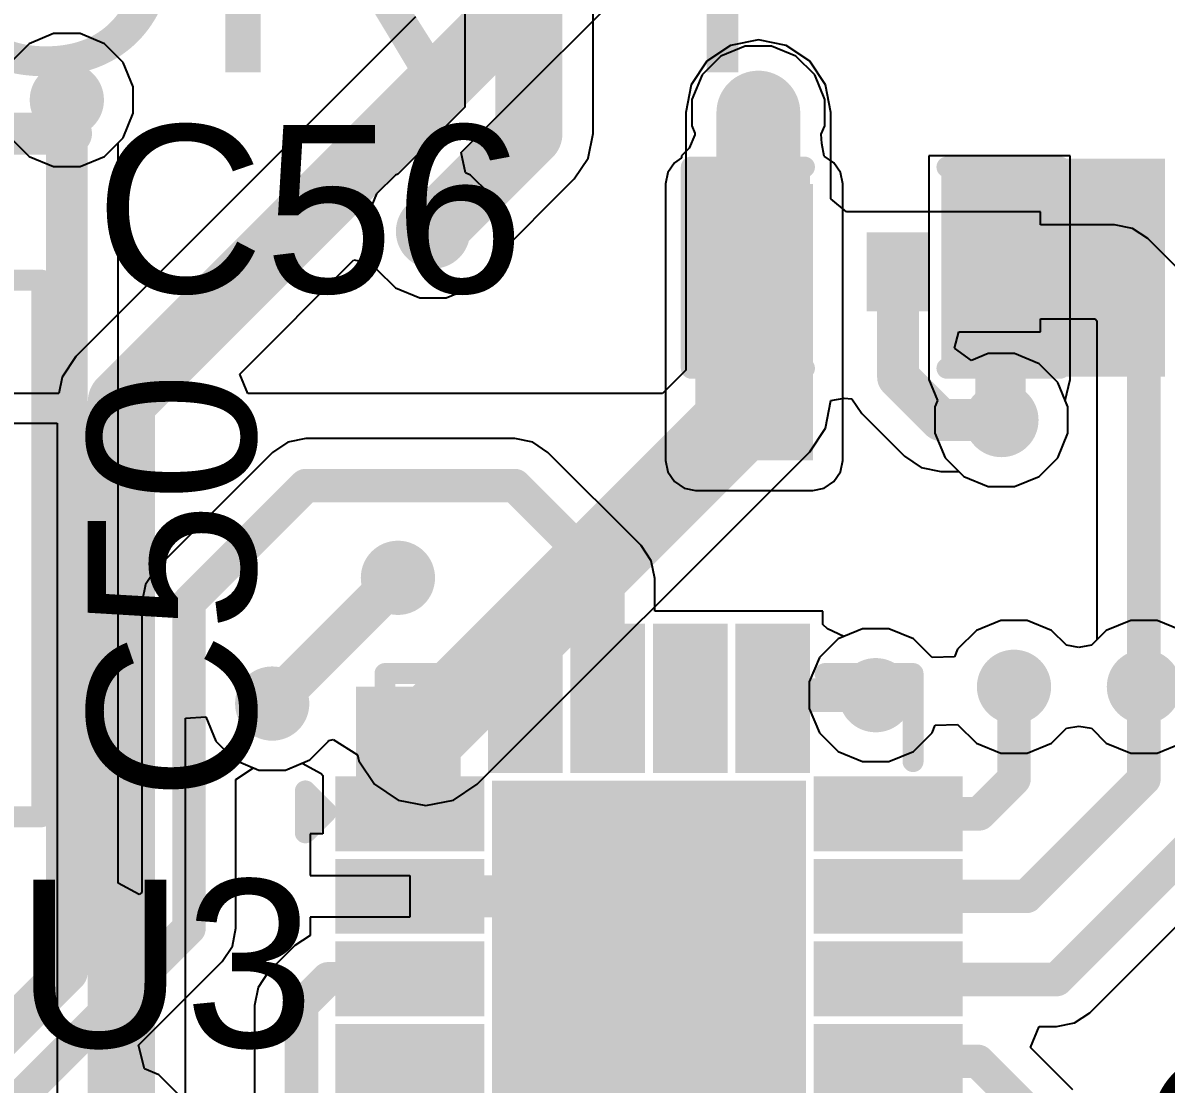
# Model space of a CAD drawing. Header units: millimetres. Extents: x -5.5 to 48.8, y -1.4 to 42.1.
# Drawn here: x 24.85 to 31.78, y 29.14 to 35.57 of the extents above; entities that cross this region are included whole.
import ezdxf

# ---------------------------------------------------------------- set-up
doc = ezdxf.new("R2010")
doc.units = ezdxf.units.MM
for name, color, linetype in [('BottomLayer', 5, 'Continuous'), ('BottomPaste', 16, 'Continuous'), ('BottomSolder', 6, 'Continuous'), ('TopLayer', 1, 'Continuous'), ('TopOverlay', 2, 'Continuous'), ('TopPaste', 8, 'Continuous'), ('TopSolder', 216, 'Continuous'), ('ViaHoleLayer', 16, 'Continuous')]:
    doc.layers.add(name, color=color, linetype=linetype)
doc.styles.add('Arial', font='arial.ttf', dxfattribs={"height": 0.2})

# ---------------------------------------------------------------- blocks, each defined once
blk = doc.blocks.new('16_QFN__3_3___22')
at = {"layer": 'TopLayer'}
for points in [[(-0.8750007900000001, 1.80000275), (-0.6250012899999999, 1.80000275), (-0.6250012899999999, 1.10000161), (-0.8750007900000001, 1.10000161)], [(-0.37500179, 1.80000275), (-0.12500229, 1.80000275), (-0.12500229, 1.10000161), (-0.37500179, 1.10000161)], [(0.12499975, 1.80000275), (0.37499925, 1.80000275), (0.37499925, 1.10000161), (0.12499975, 1.10000161)], [(0.6249987499999999, 1.80000275), (0.87499825, 1.80000275), (0.87499825, 1.10000161), (0.6249987499999999, 1.10000161)], [(-1.09999653, 0.8750007900000001), (-1.09999653, 0.6250012899999998), (-1.79999767, 0.62500129), (-1.79999767, 0.8750007900000001)], [(-0.84999957, 0.84999957), (0.84999957, 0.84999957), (0.84999957, -0.84999957), (-0.84999957, -0.84999957)], [(1.80000275, 0.8750007900000001), (1.80000275, 0.6250012899999998), (1.10000161, 0.62500129), (1.10000161, 0.8750007900000001)], [(-1.09999653, 0.3750017899999999), (-1.09999653, 0.1250022899999999), (-1.79999767, 0.12500229), (-1.79999767, 0.3750017900000001)], [(1.80000275, 0.3750017899999999), (1.80000275, 0.1250022899999999), (1.10000161, 0.12500229), (1.10000161, 0.3750017900000001)], [(-1.09999653, -0.12499975), (-1.09999653, -0.3749992500000001), (-1.79999767, -0.3749992499999999), (-1.79999767, -0.1249997499999999)], [(1.80000275, -0.12499975), (1.80000275, -0.3749992500000001), (1.10000161, -0.3749992499999999), (1.10000161, -0.1249997499999999)], [(-1.09999653, -0.62499875), (-1.09999653, -0.87499825), (-1.79999767, -0.87499825), (-1.79999767, -0.6249987499999998)], [(1.80000275, -0.62499875), (1.80000275, -0.87499825), (1.10000161, -0.87499825), (1.10000161, -0.6249987499999998)], [(-0.8750007900000001, -1.09999653), (-0.6250012899999999, -1.09999653), (-0.6250012899999999, -1.79999767), (-0.8750007900000001, -1.79999767)], [(-0.37500179, -1.09999653), (-0.12500229, -1.09999653), (-0.12500229, -1.79999767), (-0.37500179, -1.79999767)], [(0.12499975, -1.09999653), (0.37499925, -1.09999653), (0.37499925, -1.79999767), (0.12499975, -1.79999767)], [(0.6249987499999999, -1.09999653), (0.87499825, -1.09999653), (0.87499825, -1.79999767), (0.6249987499999999, -1.79999767)]]:
    blk.add_hatch(color=1, dxfattribs=at).paths.add_polyline_path(points)
at = {"layer": 'TopPaste'}
for points in [[(-0.8750007900000001, 1.80000275), (-0.6250012899999999, 1.80000275), (-0.6250012899999999, 1.10000161), (-0.8750007900000001, 1.10000161)], [(-0.37500179, 1.80000275), (-0.12500229, 1.80000275), (-0.12500229, 1.10000161), (-0.37500179, 1.10000161)], [(0.12499975, 1.80000275), (0.37499925, 1.80000275), (0.37499925, 1.10000161), (0.12499975, 1.10000161)], [(0.6249987499999999, 1.80000275), (0.87499825, 1.80000275), (0.87499825, 1.10000161), (0.6249987499999999, 1.10000161)], [(-1.09999653, 0.8750007900000001), (-1.09999653, 0.6250012899999998), (-1.79999767, 0.62500129), (-1.79999767, 0.8750007900000001)], [(-0.84999957, 0.84999957), (0.84999957, 0.84999957), (0.84999957, -0.84999957), (-0.84999957, -0.84999957)], [(1.80000275, 0.8750007900000001), (1.80000275, 0.6250012899999998), (1.10000161, 0.62500129), (1.10000161, 0.8750007900000001)], [(-1.09999653, 0.3750017899999999), (-1.09999653, 0.1250022899999999), (-1.79999767, 0.12500229), (-1.79999767, 0.3750017900000001)], [(1.80000275, 0.3750017899999999), (1.80000275, 0.1250022899999999), (1.10000161, 0.12500229), (1.10000161, 0.3750017900000001)], [(-1.09999653, -0.12499975), (-1.09999653, -0.3749992500000001), (-1.79999767, -0.3749992499999999), (-1.79999767, -0.1249997499999999)], [(1.80000275, -0.12499975), (1.80000275, -0.3749992500000001), (1.10000161, -0.3749992499999999), (1.10000161, -0.1249997499999999)], [(-1.09999653, -0.62499875), (-1.09999653, -0.87499825), (-1.79999767, -0.87499825), (-1.79999767, -0.6249987499999998)], [(1.80000275, -0.62499875), (1.80000275, -0.87499825), (1.10000161, -0.87499825), (1.10000161, -0.6249987499999998)], [(-0.8750007900000001, -1.09999653), (-0.6250012899999999, -1.09999653), (-0.6250012899999999, -1.79999767), (-0.8750007900000001, -1.79999767)], [(-0.37500179, -1.09999653), (-0.12500229, -1.09999653), (-0.12500229, -1.79999767), (-0.37500179, -1.79999767)], [(0.12499975, -1.09999653), (0.37499925, -1.09999653), (0.37499925, -1.79999767), (0.12499975, -1.79999767)], [(0.6249987499999999, -1.09999653), (0.87499825, -1.09999653), (0.87499825, -1.79999767), (0.6249987499999999, -1.79999767)]]:
    blk.add_hatch(color=8, dxfattribs=at).paths.add_polyline_path(points)
at = {"layer": 'TopSolder'}
for points in [[(-0.9766007899999999, 1.90160275), (-0.5234012899999999, 1.90160275), (-0.5234012899999999, 0.9984016099999999), (-0.9766007899999999, 0.9984016099999999)], [(-0.4766017899999999, 1.90160275), (-0.02340229, 1.90160275), (-0.02340229, 0.9984016099999999), (-0.4766017899999999, 0.9984016099999999)], [(0.02339975, 1.90160275), (0.47659925, 1.90160275), (0.47659925, 0.9984016099999999), (0.02339975, 0.9984016099999999)], [(0.5233987499999999, 1.90160275), (0.9765982499999999, 1.90160275), (0.9765982499999999, 0.9984016099999999), (0.5233987499999999, 0.9984016099999999)], [(-0.99839653, 0.9766007899999999), (-0.99839653, 0.5234012899999999), (-1.90159767, 0.52340129), (-1.90159767, 0.9766007899999999)], [(1.90160275, 0.9766007899999999), (1.90160275, 0.5234012899999999), (0.9984016099999999, 0.52340129), (0.9984016099999999, 0.9766007899999999)], [(-0.95159957, 0.95159957), (0.95159957, 0.95159957), (0.95159957, -0.95159957), (-0.95159957, -0.95159957)], [(-0.99839653, 0.4766017899999999), (-0.99839653, 0.0234022899999999), (-1.90159767, 0.0234022900000001), (-1.90159767, 0.47660179)], [(1.90160275, 0.4766017899999999), (1.90160275, 0.0234022899999999), (0.9984016099999999, 0.0234022900000001), (0.9984016099999999, 0.47660179)], [(-0.99839653, -0.0233997500000001), (-0.99839653, -0.47659925), (-1.90159767, -0.4765992499999999), (-1.90159767, -0.0233997499999999)], [(1.90160275, -0.0233997500000001), (1.90160275, -0.47659925), (0.9984016099999999, -0.4765992499999999), (0.9984016099999999, -0.0233997499999999)], [(-0.99839653, -0.52339875), (-0.99839653, -0.9765982499999999), (-1.90159767, -0.9765982499999999), (-1.90159767, -0.5233987499999999)], [(1.90160275, -0.52339875), (1.90160275, -0.9765982499999999), (0.9984016099999999, -0.9765982499999999), (0.9984016099999999, -0.5233987499999999)], [(-0.9766007899999999, -0.99839653), (-0.5234012899999999, -0.99839653), (-0.5234012899999999, -1.90159767), (-0.9766007899999999, -1.90159767)], [(-0.4766017899999999, -0.99839653), (-0.02340229, -0.99839653), (-0.02340229, -1.90159767), (-0.4766017899999999, -1.90159767)], [(0.02339975, -0.99839653), (0.47659925, -0.99839653), (0.47659925, -1.90159767), (0.02339975, -1.90159767)], [(0.5233987499999999, -0.99839653), (0.9765982499999999, -0.99839653), (0.9765982499999999, -1.90159767), (0.5233987499999999, -1.90159767)]]:
    blk.add_hatch(color=216, dxfattribs=at).paths.add_polyline_path(points)
at = {"layer": 'TopOverlay', "const_width": 0.127}
for points in [[(-1.6002, 1.0668), (-1.6002, 1.6002)], [(-1.6002, 1.6002), (-1.0668, 1.6002)], [(1.06679746, 1.6002), (1.60019746, 1.6002)], [(1.60019746, 1.0668), (1.60019746, 1.6002)], [(-2.0828, 0.889), (-1.9558, 0.7619999999999999)], [(-2.0828, 0.635), (-2.0828, 0.889)], [(-2.0828, 0.635), (-1.9558, 0.7619999999999999)], [(-1.6002, -1.60019492), (-1.6002, -1.06679492)], [(1.60019746, -1.60019492), (1.60019746, -1.06679492)], [(-1.6002, -1.60019492), (-1.0668, -1.60019492)], [(1.06679746, -1.60019492), (1.60019746, -1.60019492)]]:
    blk.add_lwpolyline(points, dxfattribs=at)
at = {"layer": 'TopOverlay', "const_width": 0.0635}
for points in [[(-1.63195, 1.6002, 1), (-1.56845, 1.6002, 1)], [(-1.63195, 1.6002, 1), (-1.56845, 1.6002, 1)], [(-1.09855, 1.6002, 1), (-1.03505, 1.6002, 1)], [(1.03504746, 1.6002, 1), (1.09854746, 1.6002, 1)], [(1.56844746, 1.6002, 1), (1.63194746, 1.6002, 1)], [(1.56844746, 1.6002, 1), (1.63194746, 1.6002, 1)], [(-1.63195, 1.0668, 1), (-1.56845, 1.0668, 1)], [(1.56844746, 1.0668, 1), (1.63194746, 1.0668, 1)], [(-2.11455, 0.889, 1), (-2.05105, 0.889, 1)], [(-2.11455, 0.889, 1), (-2.05105, 0.889, 1)], [(-1.98755, 0.7619999999999999, 1), (-1.92405, 0.7619999999999999, 1)], [(-1.98755, 0.7619999999999999, 1), (-1.92405, 0.7619999999999999, 1)], [(-2.11455, 0.635, 1), (-2.05105, 0.635, 1)], [(-2.11455, 0.635, 1), (-2.05105, 0.635, 1)], [(-1.63195, -1.06679492, 1), (-1.56845, -1.06679492, 1)], [(1.56844746, -1.06679492, 1), (1.63194746, -1.06679492, 1)], [(-1.63195, -1.60019492, 1), (-1.56845, -1.60019492, 1)], [(-1.63195, -1.60019492, 1), (-1.56845, -1.60019492, 1)], [(-1.09855, -1.60019492, 1), (-1.03505, -1.60019492, 1)], [(1.03504746, -1.60019492, 1), (1.09854746, -1.60019492, 1)], [(1.56844746, -1.60019492, 1), (1.63194746, -1.60019492, 1)], [(1.56844746, -1.60019492, 1), (1.63194746, -1.60019492, 1)]]:
    blk.add_lwpolyline(points, format="xyb", close=True, dxfattribs=at)
blk = doc.blocks.new('R___0201_B_56')
at = {"layer": 'BottomLayer'}
for points in [[(-0.40999791, 0.18499963), (-0.13999845, 0.18499963), (-0.13999845, -0.18499963), (-0.40999791, -0.18499963)], [(0.14000099, 0.18499963), (0.41000045, 0.18499963), (0.41000045, -0.18499963), (0.14000099, -0.18499963)]]:
    blk.add_hatch(color=5, dxfattribs=at).paths.add_polyline_path(points)
at = {"layer": 'BottomPaste'}
for points in [[(-0.40999791, 0.18499963), (-0.13999845, 0.18499963), (-0.13999845, -0.18499963), (-0.40999791, -0.18499963)], [(0.14000099, 0.18499963), (0.41000045, 0.18499963), (0.41000045, -0.18499963), (0.14000099, -0.18499963)]]:
    blk.add_hatch(color=16, dxfattribs=at).paths.add_polyline_path(points)
at = {"layer": 'BottomSolder'}
for points in [[(-0.46499907, 0.24000079), (-0.08499729, 0.24000079), (-0.08499729, -0.24000079), (-0.46499907, -0.24000079)], [(0.08499983, 0.24000079), (0.46500161, 0.24000079), (0.46500161, -0.24000079), (0.08499983, -0.24000079)]]:
    blk.add_hatch(color=6, dxfattribs=at).paths.add_polyline_path(points)
blk = doc.blocks.new('LED_0603_59')
at = {"layer": 'TopLayer'}
for points in [[(-0.999998, 0.5000002699999999), (-0.499999, 0.5000002699999999), (-0.499999, -0.5000002699999999), (-0.999998, -0.5000002699999999)], [(0.50000154, 0.5000002699999999), (1.00000054, 0.5000002699999999), (1.00000054, -0.5000002699999999), (0.50000154, -0.5000002699999999)]]:
    blk.add_hatch(color=1, dxfattribs=at).paths.add_polyline_path(points)
at = {"layer": 'TopOverlay'}
blk.add_hatch(color=2, dxfattribs=at).paths.add_polyline_path([(1.11760254, -0.6604), (1.75259746, -0.6604), (1.75259746, 0.6604), (1.11760254, 0.6604)])
at = {"layer": 'TopPaste'}
for points in [[(-0.999998, 0.5000002699999999), (-0.499999, 0.5000002699999999), (-0.499999, -0.5000002699999999), (-0.999998, -0.5000002699999999)], [(0.50000154, 0.5000002699999999), (1.00000054, 0.5000002699999999), (1.00000054, -0.5000002699999999), (0.50000154, -0.5000002699999999)]]:
    blk.add_hatch(color=8, dxfattribs=at).paths.add_polyline_path(points)
at = {"layer": 'TopSolder'}
for points in [[(-1.101598, 0.6016002699999999), (-0.398399, 0.6016002699999999), (-0.398399, -0.6016002699999999), (-1.101598, -0.6016002699999999)], [(0.39840154, 0.6016002699999999), (1.10160054, 0.6016002699999999), (1.10160054, -0.6016002699999999), (0.39840154, -0.6016002699999999)]]:
    blk.add_hatch(color=216, dxfattribs=at).paths.add_polyline_path(points)
at = {"layer": 'TopOverlay', "const_width": 0.127}
for points in [[(-1.1176, 0.6096), (-0.4318, 0.6096)], [(-1.1176, -0.6096), (-1.1176, 0.6096)], [(0.4318, 0.6096), (1.11760254, 0.6096)], [(1.11760254, -0.6096), (1.11760254, 0.6096)], [(-1.1176, -0.6096), (-0.4318, -0.6096)], [(0.4318, -0.6096), (1.11760254, -0.6096)]]:
    blk.add_lwpolyline(points, dxfattribs=at)
at = {"layer": 'TopOverlay', "const_width": 0.0635}
for points in [[(-1.14935, 0.6096, 1), (-1.08585, 0.6096, 1)], [(-1.14935, 0.6096, 1), (-1.08585, 0.6096, 1)], [(-0.46355, 0.6096, 1), (-0.40005, 0.6096, 1)], [(0.40005, 0.6096, 1), (0.46355, 0.6096, 1)], [(1.08585254, 0.6096, 1), (1.14935254, 0.6096, 1)], [(1.08585254, 0.6096, 1), (1.14935254, 0.6096, 1)], [(-1.14935, -0.6096, 1), (-1.08585, -0.6096, 1)], [(-1.14935, -0.6096, 1), (-1.08585, -0.6096, 1)], [(-0.46355, -0.6096, 1), (-0.40005, -0.6096, 1)], [(0.40005, -0.6096, 1), (0.46355, -0.6096, 1)], [(1.08585254, -0.6096, 1), (1.14935254, -0.6096, 1)], [(1.08585254, -0.6096, 1), (1.14935254, -0.6096, 1)]]:
    blk.add_lwpolyline(points, format="xyb", close=True, dxfattribs=at)
blk = doc.blocks.new('C____A_86')
at = {"layer": 'TopLayer'}
for points in [[(-1.90999999, 0.56500014), (-0.4900002899999999, 0.56500014), (-0.4900002899999999, -0.56500014), (-1.90999999, -0.56500014)], [(0.4900002899999999, 0.56500014), (1.90999999, 0.56500014), (1.90999999, -0.56500014), (0.4900002899999999, -0.56500014)]]:
    blk.add_hatch(color=1, dxfattribs=at).paths.add_polyline_path(points)
at = {"layer": 'TopPaste'}
for points in [[(-1.90999999, 0.56500014), (-0.4900002899999999, 0.56500014), (-0.4900002899999999, -0.56500014), (-1.90999999, -0.56500014)], [(0.4900002899999999, 0.56500014), (1.90999999, 0.56500014), (1.90999999, -0.56500014), (0.4900002899999999, -0.56500014)]]:
    blk.add_hatch(color=8, dxfattribs=at).paths.add_polyline_path(points)
at = {"layer": 'TopSolder'}
for points in [[(-2.01159999, 0.6666001399999999), (-0.38840029, 0.6666001399999999), (-0.38840029, -0.6666001399999999), (-2.01159999, -0.6666001399999999)], [(0.38840029, 0.6666001399999999), (2.01159999, 0.6666001399999999), (2.01159999, -0.6666001399999999), (0.38840029, -0.6666001399999999)]]:
    blk.add_hatch(color=216, dxfattribs=at).paths.add_polyline_path(points)
at = {"layer": 'TopOverlay'}
for points, const_width in [([(-1.6256, 0.9652), (1.6256, 0.9652)], 0.127), ([(-1.6256, 0.9652), (-1.6256, 0.7619999999999999)], 0.127), ([(1.6256, 0.9652), (1.6256, 0.7111999999999999)], 0.127), ([(-2.41920014, 0.3253993999999999), (-2.41920014, -0.2745994)], 0.1999996), ([(-2.71920208, 0.0254), (-2.11920074, 0.0254)], 0.1999996), ([(1.6256, -0.7111999999999999), (1.6256, -0.9652)], 0.127), ([(-1.6256, -0.7619999999999999), (-1.6256, -0.9652)], 0.127), ([(-1.6256, -0.9652), (1.6256, -0.9652)], 0.127)]:
    blk.add_lwpolyline(points, dxfattribs=dict(at, const_width=const_width))
for points, const_width in [([(-1.65735, 0.9652, 1), (-1.59385, 0.9652, 1)], 0.0635), ([(-1.65735, 0.9652, 1), (-1.59385, 0.9652, 1)], 0.0635), ([(1.59385, 0.9652, 1), (1.65735, 0.9652, 1)], 0.0635), ([(1.59385, 0.9652, 1), (1.65735, 0.9652, 1)], 0.0635), ([(-1.65735, 0.7619999999999999, 1), (-1.59385, 0.7619999999999999, 1)], 0.0635), ([(1.59385, 0.7111999999999999, 1), (1.65735, 0.7111999999999999, 1)], 0.0635), ([(-2.46920004, 0.3253993999999999, 1), (-2.36920024, 0.3253993999999999, 1)], 0.0999998), ([(-2.76920198, 0.0254, 1), (-2.66920218, 0.0254, 1)], 0.0999998), ([(-2.16920064, 0.0254, 1), (-2.06920084, 0.0254, 1)], 0.0999998), ([(-2.46920004, -0.2745994, 1), (-2.36920024, -0.2745994, 1)], 0.0999998), ([(1.59385, -0.7111999999999999, 1), (1.65735, -0.7111999999999999, 1)], 0.0635), ([(-1.65735, -0.7619999999999999, 1), (-1.59385, -0.7619999999999999, 1)], 0.0635), ([(-1.65735, -0.9652, 1), (-1.59385, -0.9652, 1)], 0.0635), ([(-1.65735, -0.9652, 1), (-1.59385, -0.9652, 1)], 0.0635), ([(1.59385, -0.9652, 1), (1.65735, -0.9652, 1)], 0.0635), ([(1.59385, -0.9652, 1), (1.65735, -0.9652, 1)], 0.0635)]:
    blk.add_lwpolyline(points, format="xyb", close=True, dxfattribs=dict(at, const_width=const_width))

msp = doc.modelspace()

# ---------------------------------------------------------------- hatches: boundary and pattern name
at = {"layer": 'BottomLayer'}
h = msp.add_hatch(color=5, dxfattribs=at)
edge = h.paths.add_edge_path()
edge.add_arc((25.1206, 35.10279999999999), 0.22499828, 0, 360)
h = msp.add_hatch(color=5, dxfattribs=at)
edge = h.paths.add_edge_path()
edge.add_arc((29.31159999999999, 35.02659999999999), 0.22499828, 0, 360)
h = msp.add_hatch(color=5, dxfattribs=at)
edge = h.paths.add_edge_path()
edge.add_arc((27.33980562, 34.30599184), 0.22499828, 0, 360)
h = msp.add_hatch(color=5, dxfattribs=at)
edge = h.paths.add_edge_path()
edge.add_arc((30.7848, 33.16329918), 0.22499828, 0, 360)
h = msp.add_hatch(color=5, dxfattribs=at)
edge = h.paths.add_edge_path()
edge.add_arc((27.1272, 32.2072), 0.22499828, 0, 360)
h = msp.add_hatch(color=5, dxfattribs=at)
edge = h.paths.add_edge_path()
edge.add_arc((30.861, 31.5468), 0.22499828, 0, 360)
h = msp.add_hatch(color=5, dxfattribs=at)
edge = h.paths.add_edge_path()
edge.add_arc((31.6484, 31.5468), 0.22499828, 0, 360)
h = msp.add_hatch(color=5, dxfattribs=at)
edge = h.paths.add_edge_path()
edge.add_arc((26.3652, 31.4452), 0.22499828, 0, 360)
h = msp.add_hatch(color=5, dxfattribs=at)
edge = h.paths.add_edge_path()
edge.add_arc((30.0228, 31.496), 0.22499828, 0, 360)
h = msp.add_hatch(color=5, dxfattribs=at)
edge = h.paths.add_edge_path()
edge.add_arc((27.29619636, 31.2674), 0.22499828, 0, 360)
h = msp.add_hatch(color=5, dxfattribs=at)
edge = h.paths.add_edge_path()
edge.add_arc((28.20079958, 30.5054), 0.22499828, 0, 360)
h = msp.add_hatch(color=5, dxfattribs=at)
edge = h.paths.add_edge_path()
edge.add_arc((29.16159522, 30.48799592), 0.22499828, 0, 360)
h = msp.add_hatch(color=5, dxfattribs=at)
edge = h.paths.add_edge_path()
edge.add_arc((28.6811974, 30.02679796), 0.22499828, 0, 360)
h = msp.add_hatch(color=5, dxfattribs=at)
edge = h.paths.add_edge_path()
edge.add_arc((28.20079958, 29.5656), 0.22499828, 0, 360)
h = msp.add_hatch(color=5, dxfattribs=at)
edge = h.paths.add_edge_path()
edge.add_arc((29.14059958, 29.5656), 0.22499828, 0, 360)
at = {"layer": 'TopLayer'}
h = msp.add_hatch(color=1, dxfattribs=at)
edge = h.paths.add_edge_path()
edge.add_arc((25.1206, 35.10279999999999), 0.22499828, 0, 360)
h = msp.add_hatch(color=1, dxfattribs=at)
edge = h.paths.add_edge_path()
edge.add_arc((29.31159999999999, 35.02659999999999), 0.22499828, 0, 360)
for points in [[(28.9306, 32.9184), (29.6418, 32.9184), (29.6418, 34.5948), (28.9306, 34.5948)], [(26.8732, 30.607), (27.5082, 30.607), (27.5082, 31.5468), (26.8732, 31.5468)]]:
    msp.add_hatch(color=1, dxfattribs=at).paths.add_polyline_path(points)
h = msp.add_hatch(color=1, dxfattribs=at)
edge = h.paths.add_edge_path()
edge.add_arc((27.33980562, 34.30599184), 0.22499828, 0, 360)
h = msp.add_hatch(color=1, dxfattribs=at)
edge = h.paths.add_edge_path()
edge.add_arc((30.7848, 33.16329918), 0.22499828, 0, 360)
h = msp.add_hatch(color=1, dxfattribs=at)
edge = h.paths.add_edge_path()
edge.add_arc((27.1272, 32.2072), 0.22499828, 0, 360)
h = msp.add_hatch(color=1, dxfattribs=at)
edge = h.paths.add_edge_path()
edge.add_arc((30.861, 31.5468), 0.22499828, 0, 360)
h = msp.add_hatch(color=1, dxfattribs=at)
edge = h.paths.add_edge_path()
edge.add_arc((31.6484, 31.5468), 0.22499828, 0, 360)
h = msp.add_hatch(color=1, dxfattribs=at)
edge = h.paths.add_edge_path()
edge.add_arc((26.3652, 31.4452), 0.22499828, 0, 360)
h = msp.add_hatch(color=1, dxfattribs=at)
edge = h.paths.add_edge_path()
edge.add_arc((30.0228, 31.496), 0.22499828, 0, 360)
h = msp.add_hatch(color=1, dxfattribs=at)
edge = h.paths.add_edge_path()
edge.add_arc((27.29619636, 31.2674), 0.22499828, 0, 360)
h = msp.add_hatch(color=1, dxfattribs=at)
edge = h.paths.add_edge_path()
edge.add_arc((28.20079958, 30.5054), 0.22499828, 0, 360)
h = msp.add_hatch(color=1, dxfattribs=at)
edge = h.paths.add_edge_path()
edge.add_arc((29.16159522, 30.48799592), 0.22499828, 0, 360)
h = msp.add_hatch(color=1, dxfattribs=at)
edge = h.paths.add_edge_path()
edge.add_arc((28.6811974, 30.02679796), 0.22499828, 0, 360)
h = msp.add_hatch(color=1, dxfattribs=at)
edge = h.paths.add_edge_path()
edge.add_arc((28.20079958, 29.5656), 0.22499828, 0, 360)
h = msp.add_hatch(color=1, dxfattribs=at)
edge = h.paths.add_edge_path()
edge.add_arc((29.14059958, 29.5656), 0.22499828, 0, 360)
at = {"layer": 'ViaHoleLayer'}
h = msp.add_hatch(color=16, dxfattribs=at)
edge = h.paths.add_edge_path()
edge.add_arc((25.1206, 35.10279999999999), 0.0999998, 0, 360)
h = msp.add_hatch(color=16, dxfattribs=at)
edge = h.paths.add_edge_path()
edge.add_arc((29.31159999999999, 35.02659999999999), 0.0999998, 0, 360)
h = msp.add_hatch(color=16, dxfattribs=at)
edge = h.paths.add_edge_path()
edge.add_arc((27.33980562, 34.30599184), 0.0999998, 0, 360)
h = msp.add_hatch(color=16, dxfattribs=at)
edge = h.paths.add_edge_path()
edge.add_arc((30.7848, 33.16329918), 0.0999998, 0, 360)
h = msp.add_hatch(color=16, dxfattribs=at)
edge = h.paths.add_edge_path()
edge.add_arc((27.1272, 32.2072), 0.0999998, 0, 360)
h = msp.add_hatch(color=16, dxfattribs=at)
edge = h.paths.add_edge_path()
edge.add_arc((30.0228, 31.496), 0.0999998, 0, 360)
h = msp.add_hatch(color=16, dxfattribs=at)
edge = h.paths.add_edge_path()
edge.add_arc((30.861, 31.5468), 0.0999998, 0, 360)
h = msp.add_hatch(color=16, dxfattribs=at)
edge = h.paths.add_edge_path()
edge.add_arc((31.6484, 31.5468), 0.0999998, 0, 360)
h = msp.add_hatch(color=16, dxfattribs=at)
edge = h.paths.add_edge_path()
edge.add_arc((26.3652, 31.4452), 0.0999998, 0, 360)
h = msp.add_hatch(color=16, dxfattribs=at)
edge = h.paths.add_edge_path()
edge.add_arc((27.29619636, 31.2674), 0.0999998, 0, 360)
h = msp.add_hatch(color=16, dxfattribs=at)
edge = h.paths.add_edge_path()
edge.add_arc((28.20079958, 30.5054), 0.0999998, 0, 360)
h = msp.add_hatch(color=16, dxfattribs=at)
edge = h.paths.add_edge_path()
edge.add_arc((29.16159522, 30.48799592), 0.0999998, 0, 360)
h = msp.add_hatch(color=16, dxfattribs=at)
edge = h.paths.add_edge_path()
edge.add_arc((28.6811974, 30.02679796), 0.0999998, 0, 360)
h = msp.add_hatch(color=16, dxfattribs=at)
edge = h.paths.add_edge_path()
edge.add_arc((28.20079958, 29.5656), 0.0999998, 0, 360)
h = msp.add_hatch(color=16, dxfattribs=at)
edge = h.paths.add_edge_path()
edge.add_arc((29.14059958, 29.5656), 0.0999998, 0, 360)

# ---------------------------------------------------------------- linework, layer by layer
at = {"layer": 'BottomLayer'}
for p, q in [((27.7828883, 35.05671424), (28.558109, 35.83193494)), ((27.23351424, 35.60608576), (25.17611424, 33.54868576)), ((25.04047824, 35.50559827999999), (24.8924318, 35.44427506)), ((25.20072176, 35.50559827999999), (25.04047824, 35.50559827999999)), ((25.3487682, 35.44427506), (25.20072176, 35.50559827999999)), ((24.8924318, 35.44427506), (24.77912494, 35.3309682)), ((25.46207506, 35.3309682), (25.3487682, 35.44427506)), ((29.14311926, 35.43334544), (29.00028998, 35.33791002)), ((29.31159999999999, 35.4668582), (29.14311926, 35.43334544)), ((29.48008074, 35.43334544), (29.31159999999999, 35.4668582)), ((29.62291002, 35.33791002), (29.48008074, 35.43334544)), ((29.00028998, 35.33791002), (28.90485456, 35.19508073999999)), ((29.71834544, 35.19508073999999), (29.62291002, 35.33791002)), ((25.52339827999999, 35.18292176), (25.46207506, 35.3309682)), ((25.52339827999999, 35.02267824), (25.52339827999999, 35.18292176)), ((28.90485456, 35.19508073999999), (28.8713418, 35.02659999999999)), ((29.7518582, 35.02659999999999), (29.71834544, 35.19508073999999)), ((25.46207506, 34.8746318), (25.52339827999999, 35.02267824)), ((27.51138008, 34.78520856), (27.78288068, 35.05670916)), ((27.78288068, 35.05670916), (27.7828883, 35.05671424)), ((28.8713418, 35.02659999999999), (28.8713418, 33.46516548)), ((29.7518582, 34.50400261999999), (29.7518582, 35.02659999999999)), ((24.77912494, 34.8746318), (24.8924318, 34.76132493999999)), ((25.3487682, 34.76132493999999), (25.46207506, 34.8746318)), ((27.53615524, 34.66064696), (27.51138008, 34.78520856)), ((24.8924318, 34.76132493999999), (25.04047824, 34.70000172)), ((25.20072176, 34.70000172), (25.3487682, 34.76132493999999)), ((25.04047824, 34.70000172), (25.20072176, 34.70000172)), ((27.56797382, 34.6474669), (27.53615524, 34.66064696)), ((27.68128068, 34.53416004), (27.56797382, 34.6474669)), ((27.7426039, 34.3861136), (27.68128068, 34.53416004)), ((29.84580518, 34.42419836), (29.7518582, 34.50400261999999)), ((27.7426039, 34.22587008), (27.7426039, 34.3861136)), ((31.02139846, 34.42419836), (29.84580518, 34.42419836)), ((31.02139846, 34.3462737), (31.02139846, 34.42419836)), ((31.47058984, 34.3462737), (31.02139846, 34.3462737)), ((31.47060254, 34.34627624), (31.47058984, 34.3462737)), ((31.57961934, 34.32458972), (31.47060254, 34.34627624)), ((31.67203978, 34.26283724), (31.57961934, 34.32458972)), ((31.84982962, 34.08504486), (31.67203978, 34.26283724)), ((27.68128068, 34.07782364), (27.7426039, 34.22587008)), ((26.16830428, 33.44213276), (26.8605889, 34.13441738)), ((26.8605889, 34.13441738), (26.9851505, 34.10964222)), ((26.9851505, 34.10964222), (26.99833056, 34.07782364)), ((26.99833056, 34.07782364), (27.11163742, 33.96451678)), ((27.56797382, 33.96451678), (27.68128068, 34.07782364)), ((27.11163742, 33.96451678), (27.25968386, 33.90319356)), ((27.41992738, 33.90319356), (27.56797382, 33.96451678)), ((27.25968386, 33.90319356), (27.41992738, 33.90319356)), ((31.02139846, 33.69860163999999), (31.02139846, 33.77652629999999)), ((31.02139846, 33.77652629999999), (31.35260176, 33.77652629999999)), ((31.35260176, 33.77652629999999), (31.3635263, 33.7656043)), ((31.3635263, 33.7656043), (31.3635263, 31.83156956)), ((30.50003806, 33.5997042), (30.52673346, 33.69860163999999)), ((30.52673346, 33.69860163999999), (31.02139846, 33.69860163999999)), ((25.17611424, 33.54868576), (25.09190562, 33.42265858)), ((30.60428982, 33.52451512), (30.50003806, 33.5997042)), ((30.70467824, 33.56609746), (30.60428982, 33.52451512)), ((30.86492176, 33.56609746), (30.70467824, 33.56609746)), ((31.0129682, 33.50477424), (30.86492176, 33.56609746)), ((31.12627506, 33.39146737999999), (31.0129682, 33.50477424)), ((25.09190562, 33.42265858), (25.07243906, 33.3248)), ((26.21690718, 33.3248), (26.16830428, 33.44213276)), ((28.8713418, 33.46516548), (28.73097632, 33.3248)), ((31.18759828, 33.24342093999999), (31.12627506, 33.39146737999999)), ((25.07243906, 33.3248), (21.63701794, 33.3248)), ((28.73097632, 33.3248), (26.21690718, 33.3248)), ((29.71834544, 33.1143229), (29.7518582, 33.2828011)), ((29.7518582, 33.2828011), (29.83191646, 33.29689556)), ((29.83191646, 33.29689556), (29.8788582, 33.29282648)), ((29.8788582, 33.29282648), (29.938853, 33.20304256)), ((29.938853, 33.20304256), (30.19834448, 32.94355108)), ((31.18759828, 33.08317742), (31.18759828, 33.24342093999999)), ((21.68799828, 33.14351766), (25.06233494, 33.14351766)), ((25.06233494, 33.14351766), (25.06233494, 28.96912418)), ((29.62291002, 32.97149362), (29.71834544, 33.1143229)), ((31.12627506, 32.93513098), (31.18759828, 33.08317742)), ((27.60750638, 30.95608998), (29.62291002, 32.97149362)), ((30.19834448, 32.94355108), (30.2991647, 32.87618266)), ((31.0129682, 32.82182412), (31.12627506, 32.93513098)), ((30.2991647, 32.87618266), (30.41809258, 32.85252764)), ((30.41809258, 32.85252764), (30.52592828, 32.85252764)), ((30.52592828, 32.85252764), (30.5566318, 32.82182412)), ((30.5566318, 32.82182412), (30.70467824, 32.7605009)), ((30.86492176, 32.7605009), (31.0129682, 32.82182412)), ((30.70467824, 32.7605009), (30.86492176, 32.7605009)), ((30.78087824, 31.94959828), (30.63283179999999, 31.88827506)), ((30.94112176, 31.94959828), (30.78087824, 31.94959828)), ((31.0891682, 31.88827506), (30.94112176, 31.94959828)), ((29.94267824, 31.89879828), (29.7946318, 31.83747506)), ((30.10292176, 31.89879828), (29.94267824, 31.89879828)), ((30.2509682, 31.83747506), (30.10292176, 31.89879828)), ((30.63283179999999, 31.88827506), (30.51952494, 31.7749682)), ((31.17912992, 31.79831334), (31.0891682, 31.88827506)), ((29.7946318, 31.83747506), (29.68132494, 31.7241682)), ((30.36427252, 31.72417074), (30.2509682, 31.83747506)), ((31.3635263, 31.83156956), (31.33027008, 31.79831334)), ((30.51952494, 31.7749682), (30.50011172, 31.72810012)), ((31.2547, 31.78450844), (31.17912992, 31.79831334)), ((31.33027008, 31.79831334), (31.2547, 31.78450844)), ((29.68132494, 31.7241682), (29.62000171999999, 31.57612176)), ((30.50011172, 31.72810012), (30.36427252, 31.72417074)), ((29.62000171999999, 31.57612176), (29.62000171999999, 31.41587824)), ((29.62000171999999, 31.41587824), (29.68132494, 31.2678318)), ((25.83926506, 31.35574882), (25.96240172, 31.3650757)), ((25.83926506, 28.96912418), (25.83926506, 31.35574882)), ((25.96240172, 31.3650757), (26.02372494, 31.2170318)), ((30.38368828, 31.31469988), (30.51952748, 31.31862926)), ((30.51952748, 31.31862926), (30.63283179999999, 31.20532494)), ((29.68132494, 31.2678318), (29.7946318, 31.15452494)), ((30.2509682, 31.15452494), (30.36427506, 31.2678318)), ((30.36427506, 31.2678318), (30.38368828, 31.31469988)), ((31.0891682, 31.20532494), (31.17912992, 31.29528666)), ((31.17912992, 31.29528666), (31.2547, 31.30909156)), ((31.2547, 31.30909156), (31.33027008, 31.29528666)), ((31.33027008, 31.29528666), (31.4202318, 31.20532494)), ((26.02372494, 31.2170318), (26.1370318, 31.10372494)), ((26.5933682, 31.10372494), (26.70667506, 31.2170318)), ((26.70667506, 31.2170318), (26.70811524, 31.22050906)), ((26.70811524, 31.22050906), (26.7344525, 31.22715878)), ((26.7344525, 31.22715878), (26.88250148, 31.13385696)), ((30.63283179999999, 31.20532494), (30.78087824, 31.14400172)), ((30.94112176, 31.14400172), (31.0891682, 31.20532494)), ((31.4202318, 31.20532494), (31.56827824, 31.14400172)), ((31.72852176, 31.14400172), (31.8765682, 31.20532494)), ((26.88250148, 31.13385696), (26.88945091999999, 31.0989218)), ((29.7946318, 31.15452494), (29.94267824, 31.09320172)), ((30.10292176, 31.09320172), (30.2509682, 31.15452494)), ((30.78087824, 31.14400172), (30.94112176, 31.14400172)), ((31.56827824, 31.14400172), (31.72852176, 31.14400172)), ((26.1370318, 31.10372494), (26.28507824, 31.04240172)), ((26.28507824, 31.04240172), (26.44532176, 31.04240172)), ((26.44532176, 31.04240172), (26.5933682, 31.10372494)), ((26.88945091999999, 31.0989218), (26.98488634, 30.95608998)), ((29.94267824, 31.09320172), (30.10292176, 31.09320172)), ((26.98488634, 30.95608998), (27.12771816, 30.86065456)), ((27.46467456, 30.86065456), (27.60750638, 30.95608998)), ((27.12771816, 30.86065456), (27.29619636, 30.8271418)), ((27.29619636, 30.8271418), (27.46467456, 30.86065456))]:
    msp.add_line(p, q, dxfattribs=at)
for points, const_width in [([(27.50820254, 35.3314), (28.39720254, 36.2204)], 0.4064), ([(25.4508, 33.274), (27.5082, 35.3314)], 0.4064), ([(27.5082, 35.3314), (27.50820254, 35.3314)], 0.4064), ([(29.31159999999999, 33.28280364), (29.31159999999999, 35.02659999999999)], 0.508), ([(30.1586011, 33.42279066), (30.1586011, 34.0614)], 0.254), ([(30.7086, 34.0614), (31.47060254, 34.0614)], 0.2032), ([(31.47060254, 34.0614), (31.6484, 33.88360254)], 0.2032), ([(31.6484, 31.5468), (31.6484, 33.88360254)], 0.2032), ([(27.29619636, 31.2674), (29.31159999999999, 33.28280364)], 0.508), ([(30.1586011, 33.42279066), (30.41809258, 33.16329918)], 0.254), ([(25.4508, 28.85439999999999), (25.4508, 33.274)], 0.4064), ([(30.41809258, 33.16329918), (30.7848, 33.16329918)], 0.254), ([(26.3652, 31.4452), (27.1272, 32.2072)], 0.254)]:
    msp.add_lwpolyline(points, dxfattribs=dict(at, const_width=const_width))
for points, const_width in [([(27.4066, 35.3314, 1), (27.6098, 35.3314, 1)], 0.2032), ([(27.4066, 35.3314, 1), (27.6098, 35.3314, 1)], 0.2032), ([(27.40660254, 35.3314, 1), (27.60980254, 35.3314, 1)], 0.2032), ([(27.40660254, 35.3314, 1), (27.60980254, 35.3314, 1)], 0.2032), ([(29.1846, 35.02659999999999, 1), (29.4386, 35.02659999999999, 1)], 0.254), ([(30.0951011, 34.0614, 1), (30.2221011, 34.0614, 1)], 0.127), ([(30.6578, 34.0614, 1), (30.7594, 34.0614, 1)], 0.1016), ([(31.41980254, 34.0614, 1), (31.52140254, 34.0614, 1)], 0.1016), ([(31.41980254, 34.0614, 1), (31.52140254, 34.0614, 1)], 0.1016), ([(31.5976, 33.88360254, 1), (31.6992, 33.88360254, 1)], 0.1016), ([(31.5976, 33.88360254, 1), (31.6992, 33.88360254, 1)], 0.1016), ([(29.1846, 33.28280364, 1), (29.4386, 33.28280364, 1)], 0.254), ([(29.1846, 33.28280364, 1), (29.4386, 33.28280364, 1)], 0.254), ([(30.0951011, 33.42279066, 1), (30.2221011, 33.42279066, 1)], 0.127), ([(30.0951011, 33.42279066, 1), (30.2221011, 33.42279066, 1)], 0.127), ([(25.3492, 33.274, 1), (25.5524, 33.274, 1)], 0.2032), ([(25.3492, 33.274, 1), (25.5524, 33.274, 1)], 0.2032), ([(30.35459258, 33.16329918, 1), (30.48159258, 33.16329918, 1)], 0.127), ([(30.35459258, 33.16329918, 1), (30.48159258, 33.16329918, 1)], 0.127), ([(30.7213, 33.16329918, 1), (30.84829999999999, 33.16329918, 1)], 0.127), ([(27.0637, 32.2072, 1), (27.1907, 32.2072, 1)], 0.127), ([(31.5976, 31.5468, 1), (31.6992, 31.5468, 1)], 0.1016), ([(26.3017, 31.4452, 1), (26.4287, 31.4452, 1)], 0.127), ([(27.16919636, 31.2674, 1), (27.42319636, 31.2674, 1)], 0.254)]:
    msp.add_lwpolyline(points, format="xyb", close=True, dxfattribs=dict(at, const_width=const_width))
at = {"layer": 'TopLayer'}
for p, q in [((27.5327364, 36.6268), (27.5327364, 35.06009244)), ((28.30966652, 34.89918598), (28.30966652, 36.6268)), ((25.04047824, 35.50559827999999), (24.8924318, 35.44427506)), ((25.20072176, 35.50559827999999), (25.04047824, 35.50559827999999)), ((25.3487682, 35.44427506), (25.20072176, 35.50559827999999)), ((24.8924318, 35.44427506), (24.77912494, 35.3309682)), ((25.46207506, 35.3309682), (25.3487682, 35.44427506)), ((29.23147824, 35.42939828), (29.0834318, 35.36807506)), ((29.39172176, 35.42939828), (29.23147824, 35.42939828)), ((29.5397682, 35.36807506), (29.39172176, 35.42939828)), ((29.0834318, 35.36807506), (28.97012494, 35.25476819999999)), ((29.65307506, 35.25476819999999), (29.5397682, 35.36807506)), ((25.52339827999999, 35.18292176), (25.46207506, 35.3309682)), ((28.97012494, 35.25476819999999), (28.90880172, 35.10672175999999)), ((29.71439828, 35.10672175999999), (29.65307506, 35.25476819999999)), ((25.52339827999999, 35.02267824), (25.52339827999999, 35.18292176)), ((28.90880172, 35.10672175999999), (28.90880172, 34.94647824)), ((29.71439828, 34.94647824), (29.71439828, 35.10672175999999)), ((25.46207506, 34.8746318), (25.52339827999999, 35.02267824)), ((27.5327364, 35.06009244), (27.12610272, 34.65345876)), ((28.90880172, 34.94647824), (28.9273361, 34.90173106)), ((29.69321722, 34.89534295999999), (29.71439828, 34.94647824)), ((25.43137154, 34.84392828), (25.46207506, 34.8746318)), ((28.28009584, 34.7505274), (28.30966652, 34.89918598)), ((28.9276155, 34.89093605999999), (28.8931477, 34.81138834)), ((28.9273361, 34.90173106), (28.9276155, 34.89093605999999)), ((29.6959528, 34.83868572), (29.69321722, 34.89534295999999)), ((25.43137154, 30.35691668), (25.43137154, 34.84392828)), ((28.8931477, 34.81138834), (28.84667332, 34.764599)), ((29.71117502, 34.76228252), (29.6959528, 34.83868572)), ((28.19588722, 34.62450022), (28.28009584, 34.7505274)), ((28.80241382, 34.72298618), (28.76311747999999, 34.66417248)), ((28.84499946, 34.75143926), (28.80241382, 34.72298618)), ((28.84667332, 34.764599), (28.84499946, 34.764599)), ((28.84499946, 34.764599), (28.84499946, 34.75143926)), ((29.76998618, 34.72298618), (29.71117502, 34.76228252)), ((29.80928252, 34.66417248), (29.76998618, 34.72298618)), ((31.200598, 34.764599), (30.344999, 34.764599)), ((30.344999, 34.764599), (30.344999, 33.40900354)), ((31.200598, 33.40900354), (31.200598, 34.764599)), ((27.11163742, 34.6474669), (26.99833056, 34.53416004)), ((27.12610272, 34.65345876), (27.11163742, 34.6474669)), ((28.76311747999999, 34.66417248), (28.74931766, 34.5948)), ((29.82308234, 34.5948), (29.80928252, 34.66417248)), ((27.7039578, 34.1325708), (28.19588722, 34.62450022)), ((28.74931766, 34.5948), (28.74931766, 32.9184)), ((29.82308234, 32.9184), (29.82308234, 34.5948)), ((26.99833056, 34.53416004), (26.93700734, 34.3861136)), ((26.93700734, 34.3861136), (26.93700734, 34.22587008)), ((26.93700734, 34.22587008), (26.99833056, 34.07782364)), ((27.68128068, 34.07782364), (27.7039578, 34.1325708)), ((26.99833056, 34.07782364), (27.11163742, 33.96451678)), ((27.56797382, 33.96451678), (27.68128068, 34.07782364)), ((27.11163742, 33.96451678), (27.25968386, 33.90319356)), ((27.41992738, 33.90319356), (27.56797382, 33.96451678)), ((27.25968386, 33.90319356), (27.41992738, 33.90319356)), ((30.344999, 33.40900354), (30.34499646, 33.40900354)), ((30.34499646, 33.40900354), (30.39798086, 33.28199846)), ((31.17161914, 33.28200099999999), (31.20060054, 33.409001)), ((31.20060054, 33.409001), (31.200598, 33.40900354)), ((30.39798086, 33.28199846), (30.38200171999999, 33.24342093999999)), ((31.18759828, 33.24342093999999), (31.17161914, 33.28200099999999)), ((30.38200171999999, 33.24342093999999), (30.38200171999999, 33.08317742)), ((31.18759828, 33.08317742), (31.18759828, 33.24342093999999)), ((26.5684, 33.05087623999999), (26.4593832, 33.02918972)), ((26.5684127, 33.0508737), (26.5684, 33.05087623999999)), ((27.83514625999999, 33.0508737), (26.5684127, 33.0508737)), ((27.83515896, 33.05087623999999), (27.83514625999999, 33.0508737)), ((27.94417576, 33.02918972), (27.83515896, 33.05087623999999)), ((30.38200171999999, 33.08317742), (30.44332494, 32.93513098)), ((31.12627506, 32.93513098), (31.18759828, 33.08317742)), ((26.4593832, 33.02918972), (26.36696276, 32.96743724)), ((28.0365962, 32.96743724), (27.94417576, 33.02918972)), ((26.36695768, 32.96742962), (25.65936194, 32.25983642)), ((26.36696276, 32.96743724), (26.36695768, 32.96742962)), ((28.6004254, 32.4036055), (28.0365962, 32.96743724)), ((28.74931766, 32.9184), (28.76311747999999, 32.84902752)), ((29.80928252, 32.84902752), (29.82308234, 32.9184)), ((30.44332494, 32.93513098), (30.5566318, 32.82182412)), ((31.0129682, 32.82182412), (31.12627506, 32.93513098)), ((28.76311747999999, 32.84902752), (28.80241382, 32.79021382)), ((29.76998618, 32.79021382), (29.80928252, 32.84902752)), ((28.80241382, 32.79021382), (28.86122752, 32.75091748)), ((29.71117248, 32.75091748), (29.76998618, 32.79021382)), ((30.5566318, 32.82182412), (30.70467824, 32.7605009)), ((30.86492176, 32.7605009), (31.0129682, 32.82182412)), ((28.86122752, 32.75091748), (28.9306, 32.73711766)), ((28.9306, 32.73711766), (29.6418, 32.73711766)), ((29.6418, 32.73711766), (29.71117248, 32.75091748)), ((30.70467824, 32.7605009), (30.86492176, 32.7605009)), ((28.60043302, 32.40360042), (28.6004254, 32.4036055)), ((28.6621855, 32.31117998), (28.60043302, 32.40360042)), ((28.68386947999999, 32.20216318), (28.6621855, 32.31117998)), ((25.65936194, 32.25983642), (25.59760946, 32.16741598)), ((25.59760946, 32.16741598), (25.57592294, 32.05839917999999)), ((28.68386947999999, 32.00459944), (28.68386947999999, 32.20216318)), ((25.57592294, 32.05839917999999), (25.57592548, 32.05838648)), ((25.57592548, 32.05838648), (25.57592548, 30.30076236)), ((29.7017948, 32.00459944), (28.68386947999999, 32.00459944)), ((29.7017948, 31.924244), (29.7017948, 32.00459944)), ((30.78087824, 31.94959828), (30.63283179999999, 31.88827506)), ((30.94112176, 31.94959828), (30.78087824, 31.94959828)), ((31.0891682, 31.88827506), (30.94112176, 31.94959828)), ((31.56827824, 31.94959828), (31.4202318, 31.88827506)), ((31.72852176, 31.94959828), (31.56827824, 31.94959828)), ((31.86177016, 31.89440408), (31.72852176, 31.94959828)), ((29.73085494, 31.89708632), (29.7017948, 31.924244)), ((29.82879734, 31.8516254), (29.73085494, 31.89708632)), ((29.94267824, 31.89879828), (29.82879734, 31.8516254)), ((30.10292176, 31.89879828), (29.94267824, 31.89879828)), ((30.2509682, 31.83747506), (30.10292176, 31.89879828)), ((30.63283179999999, 31.88827506), (30.51952494, 31.7749682)), ((31.17912992, 31.79831334), (31.0891682, 31.88827506)), ((31.4202318, 31.88827506), (31.33027008, 31.79831334)), ((30.36427252, 31.72417074), (30.2509682, 31.83747506)), ((30.51952494, 31.7749682), (30.50011172, 31.72810012)), ((31.2547, 31.78450844), (31.17912992, 31.79831334)), ((31.33027008, 31.79831334), (31.2547, 31.78450844)), ((30.50011172, 31.72810012), (30.36427252, 31.72417074)), ((26.14567288, 30.98584608), (26.25127084, 31.05640474)), ((26.25127084, 31.05640474), (26.28507824, 31.04240172)), ((26.28507824, 31.04240172), (26.44532176, 31.04240172)), ((26.44532176, 31.04240172), (26.54608102, 31.084139)), ((26.54608102, 31.084139), (26.66125986, 31.02106826)), ((26.14567288, 30.08380572), (26.14567288, 30.98584608)), ((26.66125986, 31.02106826), (26.67120142, 31.00896262)), ((26.67120142, 31.00896262), (26.67120142, 30.65579848)), ((31.3204352, 29.57136072), (32.51022962, 30.76115768)), ((26.67120142, 30.65579848), (26.59500142, 30.65579848)), ((26.59500142, 30.65579848), (26.59500142, 30.4038)), ((25.55837154, 30.28903264), (25.43137154, 30.35691668)), ((26.59500142, 30.4038), (27.19900072, 30.4038)), ((27.19900072, 30.4038), (27.19900072, 30.1498)), ((25.57592548, 30.30076236), (25.55837154, 30.28903264)), ((27.19900072, 30.1498), (26.59500142, 30.1498)), ((26.59500142, 30.1498), (26.59500142, 30.04011264)), ((26.1239889, 29.97477622), (26.14567542, 30.08379302)), ((26.14567542, 30.08379302), (26.14567288, 30.08380572)), ((26.59438166, 30.03998818), (26.50196122, 29.9782357)), ((26.59500142, 30.04011264), (26.59438166, 30.03998818)), ((26.06223642, 29.88235578), (26.1239889, 29.97477622)), ((26.50195614, 29.97822808), (26.34156276, 29.81783724)), ((26.50196122, 29.9782357), (26.50195614, 29.97822808)), ((25.55441168, 29.37453104), (26.0622288, 29.8823507)), ((26.0622288, 29.8823507), (26.06223642, 29.88235578)), ((26.34156276, 29.81783724), (26.27981028, 29.7254168)), ((26.27981028, 29.7254168), (26.25812376, 29.6164)), ((26.25812376, 29.6164), (26.2581263, 29.6163873)), ((26.2581263, 29.6163873), (26.2581263, 27.72253028)), ((31.22801476, 29.50960824), (31.3204352, 29.57136072)), ((30.96055022, 29.36092426), (31.01315616, 29.48792426)), ((31.01315616, 29.48792426), (31.11898526, 29.48792426)), ((31.11898526, 29.48792426), (31.11899796, 29.48792172)), ((31.11899796, 29.48792172), (31.22801476, 29.50960824)), ((25.59156426, 29.23208022), (25.55441168, 29.37453104)), ((31.21667366, 29.10479828), (30.96055022, 29.36092426)), ((25.6789682, 29.19587506), (25.59156426, 29.23208022)), ((25.79227506, 29.0825682), (25.6789682, 29.19587506))]:
    msp.add_line(p, q, dxfattribs=at)
for points, const_width in [([(27.92120146, 34.89918598), (27.92120146, 37.55440038)], 0.4064), ([(25.1206, 29.8196), (25.1206, 35.10279999999999)], 0.254), ([(29.29219948, 35.00719948), (29.31159999999999, 35.02659999999999)], 0.254), ([(29.29219948, 34.10620051999999), (29.29219948, 35.00719948)], 0.254), ([(27.33980562, 34.31779014), (27.92120146, 34.89918598)], 0.4064), ([(27.33980562, 34.30599184), (27.33980562, 34.31779014)], 0.4064), ([(29.27279896, 34.0868), (29.29219948, 34.10620051999999)], 0.254), ([(30.7727985, 34.0868), (30.77879798, 34.08080052)], 0.3048), ([(30.77879798, 33.1693012), (30.77879798, 34.08080052)], 0.3048), ([(30.77879798, 33.1693012), (30.7848, 33.16329918)], 0.3048), ([(25.86079918, 32.05839917999999), (26.5684, 32.766)], 0.2032), ([(26.5684, 32.766), (27.83515896, 32.766)], 0.2032), ([(27.83515896, 32.766), (28.39899578, 32.20216318)], 0.2032), ([(28.39899578, 31.47680014), (28.39899578, 32.20216318)], 0.2032), ([(25.86079918, 30.08379302), (25.86079918, 32.05839917999999)], 0.2032), ([(29.39899632, 31.47680014), (29.41819618, 31.496)], 0.2032), ([(29.41819618, 31.496), (30.0228, 31.496)], 0.2032), ([(30.861, 30.988), (30.861, 31.5468)], 0.2032), ([(31.6484, 30.988), (31.6484, 31.5468)], 0.2032), ([(30.649799, 30.776799), (30.861, 30.988)], 0.2032), ([(30.9372, 30.2768), (31.6484, 30.988)], 0.2032), ([(31.11899796, 29.77279795999999), (32.3088, 30.9626)], 0.2032), ([(27.19900072, 30.776799), (27.27279534, 30.776799)], 0.2032), ([(27.27279534, 30.776799), (27.29619636, 30.80020002)], 0.2032), ([(30.099, 30.776799), (30.649799, 30.776799)], 0.2032), ([(27.19900072, 30.2768), (28.39899578, 30.2768)], 0.254), ([(28.39899578, 30.2768), (28.64899781999999, 30.02679796)], 0.254), ([(30.099, 30.2768), (30.9372, 30.2768)], 0.2032), ([(23.79620082, 28.01919466), (25.86079918, 30.08379302)], 0.2032), ([(22.25099944, 26.94999944), (25.1206, 29.8196)], 0.254), ([(26.543, 29.6164), (26.70339846, 29.77679846)], 0.2032), ([(26.70339846, 29.77679846), (27.19900072, 29.77679846)], 0.2032), ([(30.099, 29.77679846), (30.1030005, 29.77279795999999)], 0.2032), ([(30.1030005, 29.77279795999999), (31.11899796, 29.77279795999999)], 0.2032), ([(26.543, 27.43776072), (26.543, 29.6164)], 0.2032), ([(27.19900072, 29.27679946), (27.20119782, 29.27460236)], 0.2032), ([(27.20119782, 28.69769724), (27.20119782, 29.27460236)], 0.2032), ([(30.099, 29.27679946), (30.64180054, 29.27679946)], 0.2032), ([(30.64180054, 29.27679946), (31.2166, 28.70199999999999)], 0.2032)]:
    msp.add_lwpolyline(points, dxfattribs=dict(at, const_width=const_width))
for points, const_width in [([(25.0571, 35.10279999999999, 1), (25.1841, 35.10279999999999, 1)], 0.127), ([(29.22869948, 35.00719948, 1), (29.35569948, 35.00719948, 1)], 0.127), ([(29.22869948, 35.00719948, 1), (29.35569948, 35.00719948, 1)], 0.127), ([(29.2481, 35.02659999999999, 1), (29.3751, 35.02659999999999, 1)], 0.127), ([(27.81960146, 34.89918598, 1), (28.02280146, 34.89918598, 1)], 0.2032), ([(27.81960146, 34.89918598, 1), (28.02280146, 34.89918598, 1)], 0.2032), ([(27.23820562, 34.31779014, 1), (27.44140562, 34.31779014, 1)], 0.2032), ([(27.23820562, 34.31779014, 1), (27.44140562, 34.31779014, 1)], 0.2032), ([(27.23820562, 34.30599184, 1), (27.44140562, 34.30599184, 1)], 0.2032), ([(29.22869948, 34.10620051999999, 1), (29.35569948, 34.10620051999999, 1)], 0.127), ([(29.22869948, 34.10620051999999, 1), (29.35569948, 34.10620051999999, 1)], 0.127), ([(30.6965985, 34.0868, 1), (30.8489985, 34.0868, 1)], 0.1524), ([(30.70259798, 34.08080052, 1), (30.85499798, 34.08080052, 1)], 0.1524), ([(30.70259798, 34.08080052, 1), (30.85499798, 34.08080052, 1)], 0.1524), ([(29.20929896, 34.0868, 1), (29.33629896, 34.0868, 1)], 0.127), ([(30.70259798, 33.1693012, 1), (30.85499798, 33.1693012, 1)], 0.1524), ([(30.70259798, 33.1693012, 1), (30.85499798, 33.1693012, 1)], 0.1524), ([(30.7086, 33.16329918, 1), (30.861, 33.16329918, 1)], 0.1524), ([(26.5176, 32.766, 1), (26.6192, 32.766, 1)], 0.1016), ([(26.5176, 32.766, 1), (26.6192, 32.766, 1)], 0.1016), ([(27.78435896, 32.766, 1), (27.88595896, 32.766, 1)], 0.1016), ([(27.78435896, 32.766, 1), (27.88595896, 32.766, 1)], 0.1016), ([(28.34819578, 32.20216318, 1), (28.44979578, 32.20216318, 1)], 0.1016), ([(28.34819578, 32.20216318, 1), (28.44979578, 32.20216318, 1)], 0.1016), ([(25.80999918, 32.05839917999999, 1), (25.91159918, 32.05839917999999, 1)], 0.1016), ([(25.80999918, 32.05839917999999, 1), (25.91159918, 32.05839917999999, 1)], 0.1016), ([(29.36739618, 31.496, 1), (29.46899618, 31.496, 1)], 0.1016), ([(29.36739618, 31.496, 1), (29.46899618, 31.496, 1)], 0.1016), ([(29.972, 31.496, 1), (30.0736, 31.496, 1)], 0.1016), ([(30.8102, 31.5468, 1), (30.9118, 31.5468, 1)], 0.1016), ([(31.5976, 31.5468, 1), (31.6992, 31.5468, 1)], 0.1016), ([(28.34819578, 31.47680014, 1), (28.44979578, 31.47680014, 1)], 0.1016), ([(29.34819632, 31.47680014, 1), (29.44979632, 31.47680014, 1)], 0.1016), ([(30.8102, 30.988, 1), (30.9118, 30.988, 1)], 0.1016), ([(30.8102, 30.988, 1), (30.9118, 30.988, 1)], 0.1016), ([(31.5976, 30.988, 1), (31.6992, 30.988, 1)], 0.1016), ([(31.5976, 30.988, 1), (31.6992, 30.988, 1)], 0.1016), ([(27.14820072, 30.776799, 1), (27.24980072, 30.776799, 1)], 0.1016), ([(27.22199534, 30.776799, 1), (27.32359534, 30.776799, 1)], 0.1016), ([(27.22199534, 30.776799, 1), (27.32359534, 30.776799, 1)], 0.1016), ([(27.24539636, 30.80020002, 1), (27.34699636, 30.80020002, 1)], 0.1016), ([(30.0482, 30.776799, 1), (30.1498, 30.776799, 1)], 0.1016), ([(30.598999, 30.776799, 1), (30.700599, 30.776799, 1)], 0.1016), ([(30.598999, 30.776799, 1), (30.700599, 30.776799, 1)], 0.1016), ([(27.13550072, 30.2768, 1), (27.26250072, 30.2768, 1)], 0.127), ([(28.33549578, 30.2768, 1), (28.46249578, 30.2768, 1)], 0.127), ([(28.33549578, 30.2768, 1), (28.46249578, 30.2768, 1)], 0.127), ([(30.0482, 30.2768, 1), (30.1498, 30.2768, 1)], 0.1016), ([(30.8864, 30.2768, 1), (30.988, 30.2768, 1)], 0.1016), ([(30.8864, 30.2768, 1), (30.988, 30.2768, 1)], 0.1016), ([(25.80999918, 30.08379302, 1), (25.91159918, 30.08379302, 1)], 0.1016), ([(25.80999918, 30.08379302, 1), (25.91159918, 30.08379302, 1)], 0.1016), ([(28.58549782, 30.02679796, 1), (28.71249782, 30.02679796, 1)], 0.127), ([(25.0571, 29.8196, 1), (25.1841, 29.8196, 1)], 0.127), ([(25.0571, 29.8196, 1), (25.1841, 29.8196, 1)], 0.127), ([(26.65259846, 29.77679846, 1), (26.75419846, 29.77679846, 1)], 0.1016), ([(26.65259846, 29.77679846, 1), (26.75419846, 29.77679846, 1)], 0.1016), ([(27.14820072, 29.77679846, 1), (27.24980072, 29.77679846, 1)], 0.1016), ([(30.0482, 29.77679846, 1), (30.1498, 29.77679846, 1)], 0.1016), ([(30.0522005, 29.77279795999999, 1), (30.1538005, 29.77279795999999, 1)], 0.1016), ([(30.0522005, 29.77279795999999, 1), (30.1538005, 29.77279795999999, 1)], 0.1016), ([(31.06819796, 29.77279795999999, 1), (31.16979796, 29.77279795999999, 1)], 0.1016), ([(31.06819796, 29.77279795999999, 1), (31.16979796, 29.77279795999999, 1)], 0.1016), ([(26.4922, 29.6164, 1), (26.5938, 29.6164, 1)], 0.1016), ([(26.4922, 29.6164, 1), (26.5938, 29.6164, 1)], 0.1016), ([(27.14820072, 29.27679946, 1), (27.24980072, 29.27679946, 1)], 0.1016), ([(27.15039782, 29.27460236, 1), (27.25199782, 29.27460236, 1)], 0.1016), ([(27.15039782, 29.27460236, 1), (27.25199782, 29.27460236, 1)], 0.1016), ([(30.0482, 29.27679946, 1), (30.1498, 29.27679946, 1)], 0.1016), ([(30.59100054, 29.27679946, 1), (30.69260054, 29.27679946, 1)], 0.1016), ([(30.59100054, 29.27679946, 1), (30.69260054, 29.27679946, 1)], 0.1016)]:
    msp.add_lwpolyline(points, format="xyb", close=True, dxfattribs=dict(at, const_width=const_width))
at = {"layer": 'TopOverlay', "const_width": 0.254}
msp.add_lwpolyline([(22.52280992, 34.89962032), (25.146, 34.89962032)], dxfattribs=at)
at = {"layer": 'TopOverlay', "const_width": 0.127}
msp.add_lwpolyline([(25.0825, 34.89962032, 1), (25.2095, 34.89962032, 1)], format="xyb", close=True, dxfattribs=at)

# ---------------------------------------------------------------- block references
for name, p in [('LED_0603_59', (30.02279746, 34.0868)), ('R___0201_B_56', (30.43359928, 34.0614)), ('16_QFN__3_3___22', (28.64899781999999, 30.02679796))]:
    msp.add_blockref(name, p)
at = {"rotation": 90}
msp.add_blockref('C____A_86', (24.003, 32.385), dxfattribs=at)

# ---------------------------------------------------------------- texts
at = {"layer": 'TopOverlay', "style": 'Arial'}
for s, height, rotation, p in [('MOTOR 4', 1.651, 360, (18.9738, 35.26991422)), ('C50', 1.016, 90, (26.26343236, 30.8529736))]:
    msp.add_text(s, height=height, rotation=rotation, dxfattribs=at).set_placement(p)
for s, p in [('C56', (25.29037106, 33.9345651)), ('U3', (24.8076085, 29.3625651)), ('C69', (31.61497106, 28.2957651))]:
    msp.add_text(s, height=1.016, dxfattribs=at).set_placement(p)

doc.saveas('drawing.dxf')
